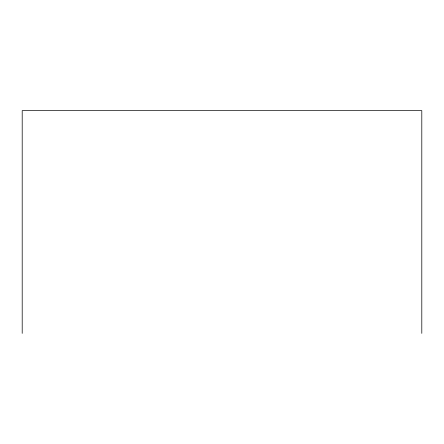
<?xml version="1.0" encoding="UTF-8"?>
<svg xmlns="http://www.w3.org/2000/svg" width="444" height="444" viewBox="0 0 444 444"><rect width="100%" height="100%" fill="white"/><g stroke="black" fill="none" stroke-linecap="round" stroke-linejoin="round"><path stroke-width="0.67" d="M421.8 333.372L421.8 110.628L22.2 110.628L22.2 333.372"/></g></svg>
